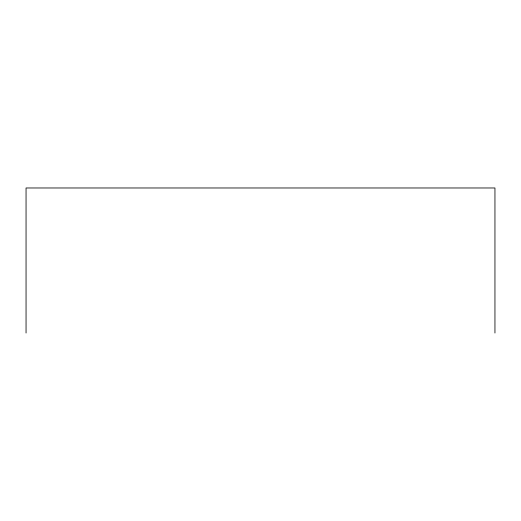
<?xml version="1.0" encoding="UTF-8"?>
<svg xmlns="http://www.w3.org/2000/svg" width="521" height="521" viewBox="0 0 521 521"><rect width="100%" height="100%" fill="white"/><g stroke="black" fill="none" stroke-linecap="round" stroke-linejoin="round"><path stroke-width="0.78" d="M494.95 333.023L494.95 187.977L26.05 187.977L26.05 333.023"/></g></svg>
